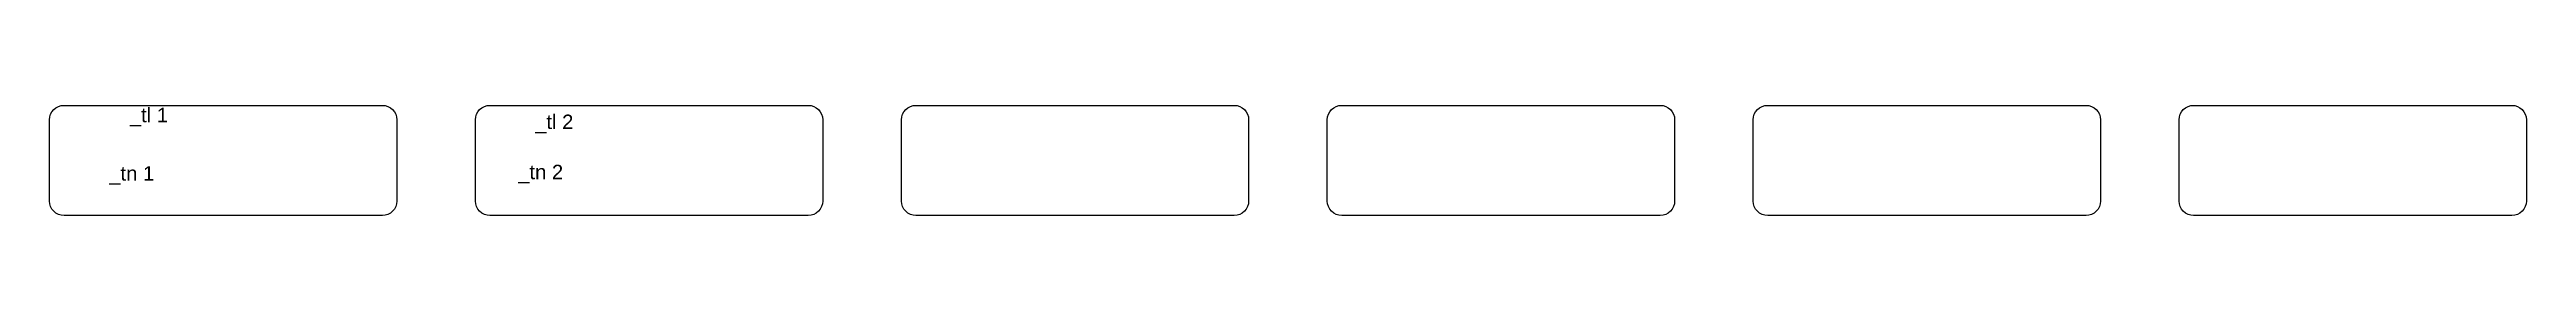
# Model space of a CAD drawing. Header units: millimetres. Extents: x 625 to 17747, y 812 to 1576.
import ezdxf

# ---------------------------------------------------------------- set-up
doc = ezdxf.new("R2010")
doc.units = ezdxf.units.MM
doc.layers.add('Omriss tanker', color=20, linetype='Continuous')
doc.layers.add('TEKST', color=7, linetype='Continuous')
doc.styles.add('Arial', font='ARIAL.TTF', dxfattribs={"height": 50})

msp = doc.modelspace()

# ---------------------------------------------------------------- linework, layer by layer
at = {"layer": 'Omriss tanker'}
for points in [[(725, 1576), (2926, 1576, -0.414214), (3026, 1476), (3026, 912, -0.414214), (2926, 812), (725, 812, -0.414214), (625, 912), (625, 1476, -0.414214)], [(3669, 1576), (5870, 1576, -0.414214), (5970, 1476), (5970, 912, -0.414214), (5870, 812), (3669, 812, -0.414214), (3569, 912), (3569, 1476, -0.414214)], [(6614, 1576), (8814, 1576, -0.414214), (8914, 1476), (8914, 912, -0.414214), (8814, 812), (6614, 812, -0.414214), (6514, 912), (6514, 1476, -0.414214)], [(9558, 1576), (11759, 1576, -0.414214), (11859, 1476), (11859, 912, -0.414214), (11759, 812), (9558, 812, -0.414214), (9458, 912), (9458, 1476, -0.414214)], [(12502, 1576), (14703, 1576, -0.414214), (14803, 1476), (14803, 912, -0.414214), (14703, 812), (12502, 812, -0.414214), (12402, 912), (12402, 1476, -0.414214)], [(15446, 1576), (17647, 1576, -0.414214), (17747, 1476), (17747, 912, -0.414214), (17647, 812), (15446, 812, -0.414214), (15346, 912), (15346, 1476, -0.414214)]]:
    msp.add_lwpolyline(points, format="xyb", close=True, dxfattribs=at)

# ---------------------------------------------------------------- texts
at = {"layer": 'TEKST', "linetype": 'Continuous', "style": 'Arial'}
for s, p in [('_tl 1', (1180, 1459)), ('_tl 2', (3982, 1412)), ('_tn 1', (1038, 1054)), ('_tn 2', (3865, 1064))]:
    msp.add_text(s, height=100, dxfattribs=at).set_placement(p)

doc.saveas('drawing.dxf')
